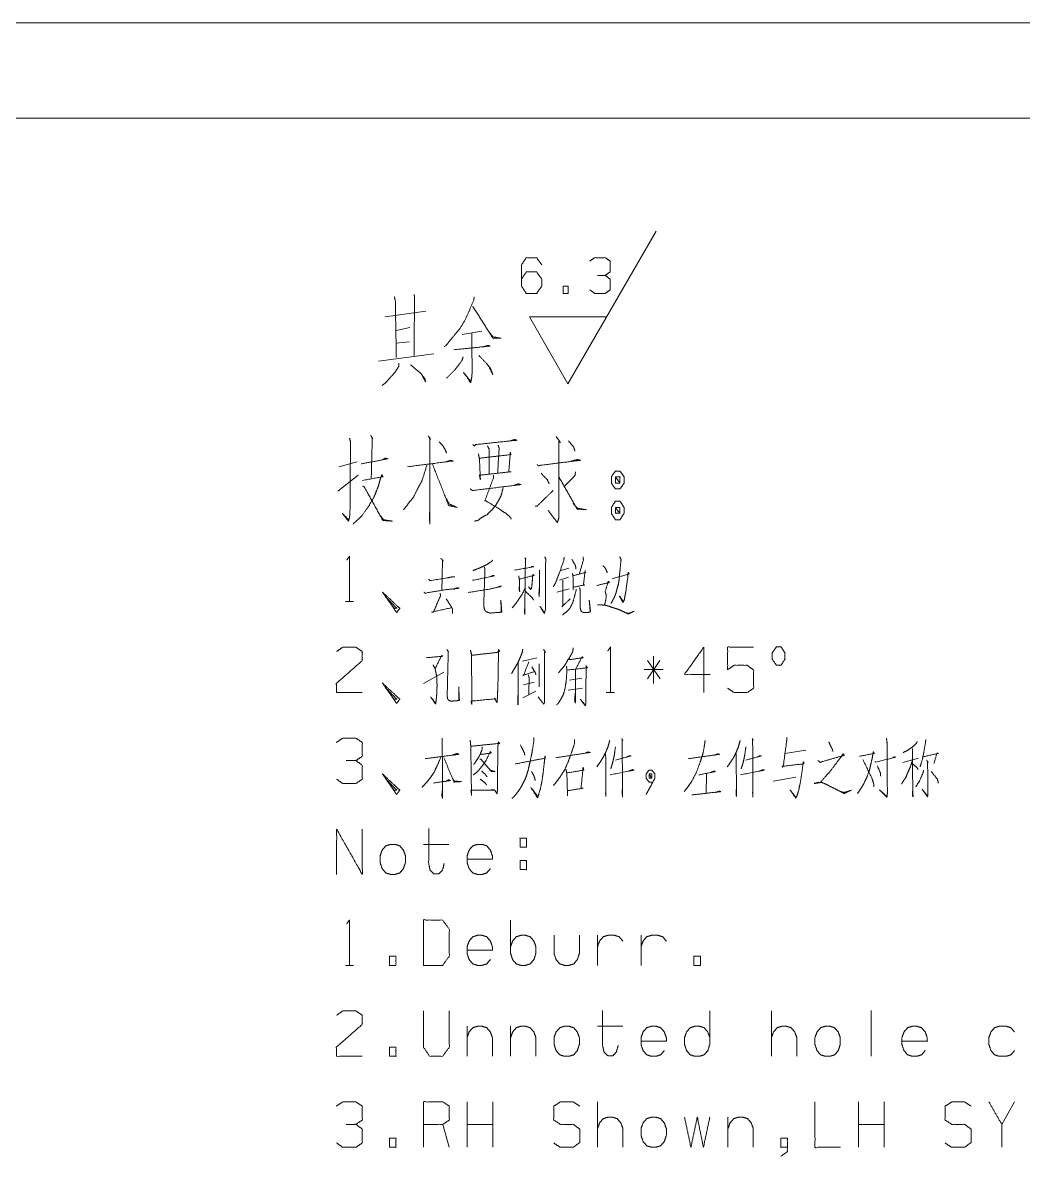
# Model space of a CAD drawing. Header units: millimetres. Extents: x 0 to 210, y 0 to 675.
# Drawn here: x 106.3 to 158.7, y 237.6 to 297 of the extents above; entities that cross this region are included whole.
import ezdxf

# ---------------------------------------------------------------- set-up
doc = ezdxf.new("R2010")
doc.units = ezdxf.units.MM
doc.layers.add('1', color=7, linetype='Continuous', true_color=0xffffff)

msp = doc.modelspace()

# ---------------------------------------------------------------- linework, layer by layer
at = {"layer": '1', "color": 132, "linetype": 'Continuous', "lineweight": 18}
for p, q in [((210, 297), (0, 297)), ((205, 292), (25, 292))]:
    msp.add_line(p, q, dxfattribs=at)
at = {"layer": '1', "color": 43, "linetype": 'Continuous', "lineweight": 18}
for p, q in [((134.8555, 278.08798), (139.47148, 286.08798)), ((132.83601, 281.58798), (136.875, 281.58798)), ((134.8555, 278.08798), (132.83601, 281.58798))]:
    msp.add_line(p, q, dxfattribs=at)
at = {"layer": '1', "color": 95, "linetype": 'Continuous', "lineweight": 18}
for p, q in [((125.28575, 281.59995), (127.40675, 281.89996)), ((125.86903, 280.88745), (126.58487, 281.03745)), ((130.34424, 280.84998), (129.31026, 280.66248)), ((125.84251, 280.21246), (126.55836, 280.28745)), ((124.94109, 279.27496), (127.83095, 279.64996)), ((122.85968, 273.74509), (123.81412, 274.0076)), ((122.80665, 272.47009), (123.86715, 273.29507)), ((134.48067, 268.30759), (134.90486, 268.43259)), ((134.40996, 267.80759), (134.88718, 267.95758)), ((134.92255, 267.35757), (134.26857, 267.18259)), ((123.20434, 266.68259), (123.62854, 266.68259)), ((132.46931, 263.5701), (133.22934, 263.74509)), ((139.01593, 263.59509), (139.68758, 262.64508)), ((139.66991, 263.59509), (139.01593, 262.64508)), ((139.33409, 262.39508), (139.33409, 263.82007)), ((133.35306, 263.42007), (133.35306, 262.22009)), ((139.84666, 263.12009), (138.83919, 263.12009)), ((127.29773, 262.39508), (128.35823, 262.99509)), ((132.52234, 262.32007), (133.08794, 262.47009)), ((135.57651, 262.6701), (134.94022, 262.5701)), ((132.48698, 261.64508), (133.17632, 261.99509)), ((134.86951, 262.04507), (135.61186, 262.14508)), ((136.86319, 261.92007), (137.28738, 261.92007)), ((147.31239, 258.90759), (146.21654, 258.73257)), ((152.39198, 258.2576), (153.20505, 258.48257)), ((142.10545, 257.65759), (142.08778, 256.6326)), ((145.59792, 257.28259), (146.78214, 257.48257)), ((127.29773, 253.97008), (128.62335, 253.97008)), ((132.3456, 253.12009), (132.68141, 253.12009)), ((132.3456, 253.12009), (132.3456, 252.6451)), ((131.85068, 248.25758), (131.85068, 250.00758)), ((136.40364, 247.63258), (136.40364, 249.20758)), ((138.68011, 247.63258), (138.68011, 249.20758)), ((123.20434, 247.63258), (123.62854, 247.63258)), ((145.50954, 242.87009), (145.50954, 245.24509)), ((150.73413, 245.27008), (150.73413, 242.87009)), ((129.57422, 244.44508), (129.57422, 242.87009)), ((131.85068, 244.44508), (131.85068, 242.87009)), ((136.40364, 244.44508), (137.72926, 244.44508)), ((129.57422, 238.10759), (129.57422, 240.48259)), ((130.91751, 238.10759), (130.91751, 240.48259)), ((136.40364, 238.10759), (136.40364, 240.48259)), ((150.06248, 238.10759), (150.06248, 240.48259)), ((151.40579, 238.10759), (151.40579, 240.48259)), ((158.23521, 240.48259), (157.56357, 239.30759)), ((128.64104, 238.10759), (128.30521, 239.30759)), ((130.91751, 239.30759), (129.57422, 239.30759)), ((143.23306, 239.68257), (143.23306, 238.10759)), ((151.40579, 239.30759), (150.06248, 239.30759))]:
    msp.add_line(p, q, dxfattribs=at)
at = {"layer": '1', "color": 43, "linetype": 'Continuous', "lineweight": 18}
for points, knots in [([(132.42358, 283.57125), (132.6741, 283.94526), (133.21688, 283.94526), (133.4813, 283.57125), (133.4813, 283.19723), (133.21688, 282.82322), (132.6741, 282.82322), (132.42358, 283.19723), (132.42358, 284.31927), (132.6741, 284.69329), (133.21688, 284.69329), (133.4813, 284.31927)], [0, 0, 0.07696352, 0.16976174, 0.24807378, 0.31201844, 0.39033049, 0.48312871, 0.56009222, 0.75192622, 0.82888974, 0.92168796, 1, 1]), ([(136.80188, 283.76809), (137.0663, 283.94526), (137.0663, 284.51614), (136.80188, 284.69329), (136.2591, 284.69329), (135.99467, 284.51614)], [0, 0, 0.15387528, 0.42986063, 0.58373035, 0.84613029, 1, 1]), ([(134.60577, 282.82322), (134.8702, 282.82322), (134.8702, 283.19723), (134.60577, 283.19723), (134.60577, 282.82322)], [0, 0, 0.20708886, 0.5, 0.70708886, 1, 1]), ([(136.00858, 283.00039), (136.2591, 282.82322), (136.80188, 282.82322), (137.0663, 283.00039), (137.0663, 283.57125), (136.80188, 283.76809), (136.39827, 283.76809)], [0, 0, 0.12412276, 0.34369144, 0.47244982, 0.70337802, 0.83673141, 1, 1])]:
    msp.add_open_spline(points, degree=1, knots=knots, dxfattribs=at)
at = {"layer": '1', "color": 95, "linetype": 'Continuous', "lineweight": 18}
for points, knots in [([(125.76297, 282.64996), (125.816, 282.46246), (125.86902, 279.46245)], [0, 0, 0.06098203, 1, 1]), ([(126.79697, 282.76245), (126.82348, 282.64996), (126.79697, 279.53745)], [0, 0, 0.03580043, 1, 1]), ([(129.94655, 282.64996), (129.92004, 282.46246), (129.68142, 281.89995), (129.44281, 281.37496), (129.15118, 280.92496), (128.80652, 280.51246), (128.54139, 280.17495), (128.38232, 280.02496)], [0, 0, 0.06111261, 0.25830341, 0.44440683, 0.61746008, 0.79093473, 0.92944381, 1, 1]), ([(129.86701, 282.16247), (130.92752, 280.47496), (131.35172, 280.47496), (130.92752, 280.54995), (130.68891, 280.84997)], [0, 0, 0.61678597, 0.74806143, 0.8813725, 1, 1]), ([(129.81399, 280.73746), (129.8405, 278.71246), (129.81399, 278.41245), (129.76096, 278.14996), (129.38979, 278.67495), (129.76096, 278.22495)], [0, 0, 0.53008999, 0.6089247, 0.67902138, 0.84731423, 1, 1]), ([(128.88605, 279.87496), (130.76844, 280.06246), (130.68891, 280.09996), (130.42377, 280.02496)], [0, 0, 0.83883229, 0.87782114, 1, 1]), ([(126.00158, 279.16246), (126.00158, 279.01246), (125.78949, 278.67495), (125.31226, 278.14996), (125.12668, 277.99995)], [0, 0, 0.10022268, 0.3665472, 0.84056902, 1, 1]), ([(126.61138, 279.08745), (127.14163, 278.63745), (127.35373, 278.37496), (127.40675, 278.18745), (127.22117, 278.52496)], [0, 0, 0.43117099, 0.64039958, 0.76120548, 1, 1]), ([(129.36328, 279.49995), (129.31025, 279.31245), (128.91256, 278.78746), (128.48837, 278.37496)], [0, 0, 0.13483445, 0.59057253, 1, 1]), ([(130.18516, 279.57496), (130.58286, 279.16246), (130.79496, 278.89997), (130.92752, 278.56246), (130.74193, 278.93746)], [0, 0, 0.3387478, 0.53826222, 0.75263407, 1, 1]), ([(123.41644, 275.24508), (123.46946, 275.0576), (123.44295, 271.34508), (123.41644, 271.08258), (123.36341, 270.89508), (123.04526, 271.30758), (123.36341, 270.97009)], [0, 0, 0.03641173, 0.7302433, 0.77954933, 0.8159653, 0.91332109, 1, 1]), ([(124.52996, 275.39509), (124.63601, 275.20758), (124.60949, 275.24508), (124.55647, 273.14509)], [0, 0, 0.09120068, 0.11064491, 1, 1]), ([(127.54699, 275.35759), (127.65304, 275.17009), (127.62652, 275.24508), (127.62652, 270.78259), (127.60001, 271.04509), (127.62652, 271.64509)], [0, 0, 0.03831748, 0.05246652, 0.84623955, 0.89316895, 1, 1]), ([(128.10375, 275.0576), (128.31585, 274.83258), (128.4219, 274.64509), (128.50143, 274.45759)], [0, 0, 0.42458835, 0.7203443, 1, 1]), ([(129.87468, 274.90759), (129.95422, 274.83258), (130.03376, 274.90759), (132.18127, 275.13259), (132.07522, 275.17009), (131.8101, 275.09509)], [0, 0, 0.03952839, 0.07905679, 0.85971936, 0.90038701, 1, 1]), ([(134.24385, 275.32009), (134.45595, 275.02008), (134.37641, 275.0576), (134.37641, 271.57008), (134.37641, 271.04509), (134.29687, 270.82009), (133.81965, 271.45759)], [0, 0, 0.06676829, 0.08274988, 0.7165159, 0.81191943, 0.85528692, 1, 1]), ([(134.88015, 275.09509), (135.14527, 274.79508), (135.22481, 274.57008)], [0, 0, 0.62654305, 1, 1]), ([(130.16632, 274.4201), (130.21935, 274.15758), (130.27237, 273.07008), (130.21935, 273.29508), (131.86313, 273.48258), (131.75708, 273.48258), (131.83661, 274.49509), (131.86313, 274.38258), (130.24586, 274.1951)], [0, 0, 0.04385032, 0.22211938, 0.25996777, 0.53085037, 0.54821413, 0.71450365, 0.73342988, 1, 1]), ([(130.64354, 274.83258), (130.72308, 274.68259), (130.72308, 273.3326)], [0, 0, 0.11170895, 1, 1]), ([(131.20031, 274.87009), (131.25334, 274.72009), (131.1738, 273.40759)], [0, 0, 0.10793959, 1, 1]), ([(124.02622, 273.89508), (125.43139, 274.15758), (125.29883, 274.1951), (125.16627, 274.12008)], [0, 0, 0.83130485, 0.91142285, 1, 1]), ([(127.46745, 273.82009), (127.22884, 273.07008), (127.20233, 272.99509), (127.01674, 272.65758), (126.77813, 272.17008), (126.24787, 271.49509)], [0, 0, 0.2966779, 0.32666057, 0.47184983, 0.67644139, 1, 1]), ([(126.45997, 273.74508), (128.81958, 274.04509), (128.71353, 274.08259), (128.50143, 274.00759)], [0, 0, 0.87575656, 0.91717104, 1, 1]), ([(127.75909, 273.89508), (128.60748, 271.72008), (129.05819, 271.6076), (128.634, 271.79508), (128.47492, 272.09509)], [0, 0, 0.64805209, 0.77700064, 0.90573778, 1, 1]), ([(133.23638, 273.85759), (133.31591, 273.78259), (133.39545, 273.82009), (135.51645, 274.08259), (135.35738, 274.12008), (135.03922, 274.04509)], [0, 0, 0.03869801, 0.06982864, 0.82642557, 0.88428253, 1, 1]), ([(124.10576, 273.03258), (125.16627, 273.22009), (125.11324, 273.3326), (125.0337, 273.1076), (124.92764, 272.73259), (124.79508, 272.39508), (124.68903, 272.13259), (124.42391, 271.68259), (124.07925, 271.19509), (123.89366, 271.00759), (123.7611, 270.89508), (123.60202, 270.7451)], [0, 0, 0.25333763, 0.28259656, 0.33873433, 0.43040866, 0.51570706, 0.58230439, 0.70516585, 0.8456082, 0.9076682, 0.94856862, 1, 1]), ([(130.9617, 273.29508), (130.9617, 273.18259), (130.51098, 271.98258), (130.69657, 271.87009), (131.20031, 271.57008), (131.598, 271.30758), (131.78359, 271.15758), (131.88964, 271.00759)], [0, 0, 0.03632777, 0.45029707, 0.52038252, 0.70972629, 0.86361275, 0.94067802, 1, 1]), ([(133.44847, 273.40759), (133.76662, 273.07008), (133.87267, 272.84508)], [0, 0, 0.650923, 1, 1]), ([(134.37641, 273.22009), (135.33087, 271.53258), (135.80809, 271.49509), (135.35738, 271.57008), (135.11876, 271.83259)], [0, 0, 0.60039566, 0.74863995, 0.89013789, 1, 1]), ([(135.25132, 273.48258), (135.22481, 273.29508), (134.66805, 272.73259)], [0, 0, 0.19307324, 1, 1]), ([(137.57903, 273.52008), (137.34041, 273.52008), (137.12831, 273.22009), (137.12831, 272.88258), (137.34041, 272.58259), (137.57903, 272.58259), (137.79113, 272.88258), (137.79113, 273.22009), (137.57903, 273.52008)], [0, 0, 0.09101228, 0.2311416, 0.35987068, 0.5, 0.59101228, 0.7311416, 0.85987068, 1, 1]), ([(137.34041, 272.88258), (137.57903, 272.88258), (137.34041, 273.22009), (137.34041, 272.88258)], [0, 0, 0.24115973, 0.6589002, 1, 1]), ([(137.57903, 272.88258), (137.57903, 273.22009), (137.34041, 273.22009)], [0, 0, 0.5858209, 1, 1]), ([(124.10576, 272.73259), (124.1853, 272.69509), (125.16627, 270.93258), (125.67, 270.89508), (125.19278, 270.97009), (125.0337, 271.19509)], [0, 0, 0.0261028, 0.62486426, 0.77480578, 0.91820376, 1, 1]), ([(129.74212, 272.58259), (129.84817, 272.50759), (129.92771, 272.50759), (132.39337, 272.80758), (132.26081, 272.84508), (132.04871, 272.77009)], [0, 0, 0.04250229, 0.06852991, 0.88130566, 0.92638473, 1, 1]), ([(131.46544, 272.65758), (131.35939, 272.2451), (131.22683, 271.98258), (131.06775, 271.72008), (130.88217, 271.49509), (130.61703, 271.23259), (130.3254, 271.08258), (130.13981, 270.93258), (129.95422, 270.89508)], [0, 0, 0.17400597, 0.29415936, 0.41956307, 0.53872437, 0.6911569, 0.8251451, 0.92264213, 1, 1]), ([(133.13033, 271.68259), (133.23638, 271.68259), (134.08477, 272.50759)], [0, 0, 0.08224555, 1, 1]), ([(137.79113, 271.6076), (137.57903, 271.94508), (137.34041, 271.94508), (137.12831, 271.6076), (137.12831, 271.30758), (137.34041, 270.97009), (137.57903, 270.97009), (137.79113, 271.30758), (137.79113, 271.6076)], [0, 0, 0.14919582, 0.23851069, 0.38770651, 0.5, 0.64919582, 0.73851069, 0.88770651, 1, 1]), ([(137.34041, 271.6076), (137.34041, 271.30758), (137.57903, 271.30758)], [0, 0, 0.55698826, 1, 1]), ([(137.57903, 271.6076), (137.34041, 271.6076), (137.57903, 271.30758), (137.57903, 271.6076)], [0, 0, 0.25881619, 0.67459649, 1, 1]), ([(123.27503, 268.85758), (123.41644, 269.05759), (123.41644, 266.68258)], [0, 0, 0.09349313, 1, 1]), ([(128.19917, 268.95759), (128.32289, 268.80758), (128.28753, 268.83259), (128.25219, 267.25758)], [0, 0, 0.10724137, 0.13112732, 1, 1]), ([(132.59304, 268.98258), (132.64606, 268.90758), (132.62838, 268.9326), (132.59304, 266.03258), (132.57536, 266.15759), (132.59304, 266.35758)], [0, 0, 0.0274179, 0.03656056, 0.90237243, 0.94006464, 1, 1]), ([(133.63586, 269.03258), (133.70656, 268.88259), (133.68889, 268.90758), (133.67121, 266.2576), (133.63586, 266.10759), (133.61818, 266.05759), (133.38841, 266.43259), (133.61818, 266.10759)], [0, 0, 0.04261019, 0.05047579, 0.73146848, 0.77107249, 0.78470073, 0.89771817, 1, 1]), ([(134.65741, 269.00759), (134.63973, 268.83259), (134.37461, 268.10759), (134.19786, 267.65759), (134.09181, 267.45759)], [0, 0, 0.10610359, 0.57178336, 0.86343388, 1, 1]), ([(135.64721, 269.03258), (135.66488, 268.85758), (135.45279, 268.13258)], [0, 0, 0.18886764, 1, 1]), ([(137.57019, 269.03258), (137.64088, 268.85758), (137.62321, 268.80758), (137.58786, 268.35758), (137.55251, 268.08258), (137.53483, 267.85758), (137.49949, 267.60759), (137.42878, 267.35758), (137.37576, 267.15759), (137.30506, 266.95758), (137.21668, 266.78259), (137.11063, 266.58258)], [0, 0, 0.07401814, 0.09481667, 0.27183918, 0.38057604, 0.46908729, 0.56810269, 0.66999645, 0.75113653, 0.83433201, 0.91121714, 1, 1]), ([(130.91751, 268.85758), (130.88217, 268.80758), (130.77611, 268.73259), (130.49331, 268.55759), (130.21051, 268.4326), (129.87468, 268.30758)], [0, 0, 0.05140419, 0.16044059, 0.43962313, 0.69918435, 1, 1]), ([(130.47564, 268.48258), (130.51098, 268.38259), (130.45796, 266.85758), (130.45796, 266.38259), (130.49331, 266.2576), (130.56401, 266.15759), (130.68774, 266.10759), (130.79379, 266.08258), (131.39473, 266.13258), (131.34171, 266.7576), (131.35939, 266.13258), (131.25334, 266.10759)], [0, 0, 0.02322422, 0.35740083, 0.46142251, 0.48986961, 0.51669116, 0.54591551, 0.56977751, 0.70183812, 0.83920703, 0.97613904, 1, 1]), ([(132.06279, 268.33259), (133.07026, 268.50759), (132.98188, 268.53258), (132.91119, 268.48258)], [0, 0, 0.85142929, 0.92790152, 1, 1]), ([(135.06394, 268.88259), (135.24069, 268.58258), (135.25836, 268.50759), (135.25836, 268.38259)], [0, 0, 0.63281839, 0.77284025, 1, 1]), ([(136.68643, 268.55759), (136.77481, 268.48258), (136.86319, 268.33259), (136.91622, 268.18258)], [0, 0, 0.25811054, 0.6457356, 1, 1]), ([(127.56286, 267.85758), (127.61588, 267.78259), (127.56286, 267.83259), (127.63356, 267.78259), (128.92384, 267.98258), (128.81778, 267.98258), (128.57034, 267.93259)], [0, 0, 0.04794725, 0.08599437, 0.1311993, 0.81284421, 0.86820881, 1, 1]), ([(129.85701, 267.80758), (129.94539, 267.80758), (131.00589, 268.03258), (130.93519, 268.05759), (130.79379, 267.98258)], [0, 0, 0.06278801, 0.83300005, 0.88628228, 1, 1]), ([(132.27489, 268.03258), (132.31023, 267.83259), (132.32791, 267.2076), (132.29256, 267.33259), (132.31023, 267.45759)], [0, 0, 0.18726926, 0.76381514, 0.88359429, 1, 1]), ([(132.31023, 267.85758), (133.08793, 268.05759), (133.01724, 268.10759), (132.99957, 267.93259), (132.98188, 267.65759), (132.96421, 267.4826), (132.94654, 267.40758), (132.91119, 267.30758), (132.78746, 267.45759), (132.92886, 267.33259)], [0, 0, 0.38545945, 0.42702423, 0.51145367, 0.64373252, 0.72816196, 0.76515584, 0.81607021, 0.9094085, 1, 1]), ([(133.35306, 268.33259), (133.37074, 268.23259), (133.35306, 266.93259), (133.33539, 267.08258), (133.35306, 267.35758)], [0, 0, 0.05554678, 0.76666765, 0.84927266, 1, 1]), ([(134.58671, 267.80758), (134.58671, 266.4826), (134.53368, 266.40758), (134.97556, 266.83259)], [0, 0, 0.65271948, 0.69797461, 1, 1]), ([(135.08161, 268.15759), (135.11697, 268.03258), (135.13464, 267.30758), (135.13464, 267.43259), (135.73558, 267.55759), (135.66488, 267.53258), (135.75326, 268.30758), (135.77093, 268.2076), (135.11697, 268.03258)], [0, 0, 0.04025395, 0.2649532, 0.30368781, 0.49386857, 0.51710556, 0.75878688, 0.79024584, 1, 1]), ([(136.36829, 267.53258), (136.38596, 267.53258), (137.02227, 267.68258), (136.96924, 267.75758), (136.81017, 267.23259), (136.81017, 267.18258), (136.86319, 267.00759), (136.86319, 266.90758), (136.77481, 266.50759)], [0, 0, 0.00860297, 0.3268308, 0.3715405, 0.63856723, 0.66290709, 0.75191552, 0.80059525, 1, 1]), ([(137.16366, 267.88259), (138.06509, 268.13258), (138.01207, 268.2076), (137.97671, 268.00759), (137.99438, 268.03258), (137.88833, 267.23259), (137.83531, 266.95758), (137.79997, 266.7576), (137.76461, 266.68258), (137.72926, 266.63258), (137.55251, 266.9826), (137.74693, 266.68258)], [0, 0, 0.27154132, 0.29820628, 0.35716497, 0.36605003, 0.60030357, 0.68160112, 0.74055338, 0.7646259, 0.78240091, 0.89622346, 1, 1]), ([(125.28638, 266.95758), (125.88734, 266.33259), (125.74593, 266.33259), (125.14499, 267.18258), (125.88734, 266.10759), (126.04641, 266.33259), (125.14499, 267.18258)], [0, 0, 0.17802494, 0.20705925, 0.42079589, 0.6890323, 0.74560936, 1, 1]), ([(127.31541, 267.18258), (127.38611, 267.10759), (127.42146, 267.13258), (128.28753, 267.28259), (129.15361, 267.38259), (129.08292, 267.40758), (128.87081, 267.33259)], [0, 0, 0.04691061, 0.06661327, 0.46667162, 0.86348017, 0.89760712, 1, 1]), ([(129.62723, 267.15759), (130.72308, 267.33259), (130.74076, 267.33259), (131.37706, 267.4826), (131.28868, 267.4826), (131.16496, 267.43259)], [0, 0, 0.5540431, 0.56286664, 0.88925341, 0.93337627, 1, 1]), ([(132.61071, 267.38259), (132.45164, 267.05759), (132.29256, 266.83259), (132.15116, 266.60759), (131.93906, 266.35758)], [0, 0, 0.29394273, 0.5177904, 0.73366378, 1, 1]), ([(132.64606, 267.2076), (132.98188, 266.88259), (133.05259, 266.7576)], [0, 0, 0.76494399, 1, 1]), ([(135.27604, 267.33259), (135.27604, 267.25758), (135.15231, 266.78259), (135.09928, 266.60759), (135.02859, 266.4826), (134.95789, 266.33259), (134.81649, 266.18258), (134.56904, 265.98259)], [0, 0, 0.04740355, 0.35758066, 0.47313327, 0.56387964, 0.66867569, 0.79894449, 1, 1]), ([(135.45279, 267.40758), (135.48814, 267.33259), (135.48814, 266.43259), (135.50581, 266.30758), (135.54116, 266.18258), (135.61186, 266.13258), (135.70024, 266.10759), (135.87698, 266.10759), (136.00072, 266.13258), (136.03606, 266.18258), (135.96536, 266.7576), (136.01839, 266.15759)], [0, 0, 0.0279765, 0.33168097, 0.37428704, 0.41812073, 0.4473433, 0.47833559, 0.53797788, 0.58057512, 0.60123857, 0.79673875, 1, 1]), ([(128.16381, 267.13258), (128.18148, 266.9826), (127.81031, 266.13258), (127.72193, 266.13258), (128.72941, 266.35758)], [0, 0, 0.06867154, 0.49042258, 0.53060834, 1, 1]), ([(128.48196, 266.83259), (128.72941, 266.43259), (128.80011, 266.30758), (128.81778, 266.18258), (128.81778, 266.05759)], [0, 0, 0.54362583, 0.70962598, 0.85553147, 1, 1]), ([(136.40364, 266.50759), (136.63341, 266.50759), (136.84551, 266.4826), (137.02227, 266.43259), (137.23436, 266.35758), (137.48181, 266.28259), (137.71159, 266.18258), (137.90602, 266.08258), (138.01207, 266.03258), (138.31253, 266.18258), (138.27719, 266.15759), (138.01207, 266.05759), (137.85299, 266.10759)], [0, 0, 0.09095363, 0.17549223, 0.24820418, 0.33725429, 0.43960712, 0.5388018, 0.62534759, 0.67175863, 0.80469384, 0.82182927, 0.93399221, 1, 1]), ([(122.74479, 264.07009), (123.06293, 264.29509), (123.75226, 264.29509), (124.08809, 264.07009), (124.08809, 263.59508), (122.72711, 262.39509), (122.74479, 261.92008), (124.08809, 261.92008)], [0, 0, 0.06969081, 0.19297683, 0.26527289, 0.35022761, 0.67473978, 0.75975336, 1, 1]), ([(129.75096, 264.14508), (129.80399, 263.92009), (129.82166, 261.87008), (129.82166, 261.29509), (129.78631, 261.47008), (131.05891, 261.59508), (131.00589, 261.62009), (131.14729, 261.39509), (131.16496, 261.74509), (131.18263, 262.19508), (131.20031, 262.77008), (131.21799, 264.1701), (131.28868, 264.09508), (131.12961, 264.02009), (130.49331, 263.9451), (130.45796, 263.9451), (129.82166, 263.87008)], [0, 0, 0.02565717, 0.2531979, 0.31701706, 0.33683243, 0.47875879, 0.48526545, 0.51476024, 0.55365598, 0.60364031, 0.66748961, 0.82289158, 0.83433206, 0.85385114, 0.92496385, 0.92888702, 1, 1]), ([(132.48699, 264.19509), (132.46931, 264.04508), (132.36326, 263.77008), (132.23954, 263.49508), (132.08046, 263.22008), (131.90372, 262.92008)], [0, 0, 0.10687914, 0.31543901, 0.5288178, 0.75362237, 1, 1]), ([(135.13464, 264.27008), (135.09928, 264.04508), (134.90487, 263.69509), (134.86951, 263.6701), (134.69276, 263.34509), (134.49834, 263.12009), (134.35694, 262.9451)], [0, 0, 0.14565222, 0.40168619, 0.42937471, 0.66595916, 0.85612421, 1, 1]), ([(136.93389, 264.09508), (137.07529, 264.29509), (137.07529, 261.92008)], [0, 0, 0.09349107, 1, 1]), ([(142.29989, 262.87008), (140.95659, 262.87008), (141.96406, 264.29509), (141.96406, 261.92008)], [0, 0, 0.24586831, 0.56529441, 1, 1]), ([(143.21539, 262.14508), (143.55121, 261.92008), (144.24053, 261.92008), (144.57636, 262.14508), (144.57636, 263.09508), (144.24053, 263.34509), (143.55121, 263.34509), (143.21539, 263.12009), (143.21539, 264.29509), (144.57636, 264.29509)], [0, 0, 0.06222793, 0.16834323, 0.23057115, 0.3768154, 0.44126587, 0.54738117, 0.6096091, 0.79049006, 1, 1]), ([(145.77466, 263.34509), (146.00444, 263.34509), (146.21654, 263.6701), (146.21654, 263.99508), (146.00444, 264.32008), (145.77466, 264.32008), (145.54489, 263.99508), (145.54489, 263.6701), (145.77466, 263.34509)], [0, 0, 0.08568089, 0.23039654, 0.35157997, 0.49629562, 0.58197651, 0.73039654, 0.85157997, 1, 1]), ([(127.43914, 263.74509), (128.30521, 263.82008), (128.25219, 263.87008), (127.89869, 263.17009), (127.79264, 263.37008)], [0, 0, 0.44517372, 0.48249515, 0.88407726, 1, 1]), ([(128.51731, 264.1701), (128.60568, 264.04508), (128.58801, 264.07009), (128.53499, 261.89509), (128.53499, 261.7201), (128.55266, 261.59508), (128.58801, 261.54508), (128.64104, 261.4951), (128.74708, 261.47008), (129.06523, 261.4951), (129.13594, 261.4951), (129.17128, 261.52009), (129.13594, 262.2201), (129.13594, 261.4951)], [0, 0, 0.03214544, 0.0385757, 0.49538418, 0.53212737, 0.55863723, 0.57149419, 0.58679478, 0.60967039, 0.67667697, 0.69152224, 0.70061137, 0.84777573, 1, 1]), ([(133.58284, 264.1701), (133.67121, 264.02009), (133.63586, 264.07009), (133.61818, 261.64508), (133.61818, 261.39509), (133.58284, 261.32008), (133.30003, 261.69508)], [0, 0, 0.05027534, 0.0679593, 0.76823626, 0.84042464, 0.86437025, 1, 1]), ([(134.90487, 263.6701), (134.95789, 263.64508), (135.64721, 263.74509), (135.59419, 263.79509), (135.25836, 263.14508), (135.24069, 261.37008), (135.20533, 261.52009), (135.24069, 261.89509)], [0, 0, 0.01516558, 0.1953569, 0.21421034, 0.40348044, 0.86268823, 0.90255756, 1, 1]), ([(127.89869, 263.17009), (127.93403, 262.99508), (127.98707, 262.74509), (127.98707, 262.52009), (128.00474, 262.29509), (127.98707, 262.04508), (127.98707, 261.84509), (127.95171, 261.4951), (127.93403, 261.37008), (127.91636, 261.32008), (127.66891, 261.69508), (127.91636, 261.37008)], [0, 0, 0.06554136, 0.15934781, 0.2419389, 0.32478438, 0.41678548, 0.49019557, 0.61932281, 0.66566893, 0.68513611, 0.8500574, 1, 1]), ([(132.23954, 263.49508), (132.23954, 261.29509), (132.22186, 261.47008), (132.23954, 261.77008)], [0, 0, 0.8219987, 0.88771715, 1, 1]), ([(132.80514, 263.52009), (132.54001, 262.84509), (132.50466, 262.82008), (133.10562, 263.02009)], [0, 0, 0.51731093, 0.54819888, 1, 1]), ([(132.96421, 263.27008), (133.14096, 262.97009), (133.17631, 262.84509)], [0, 0, 0.72829978, 1, 1]), ([(134.78113, 263.29509), (134.79882, 263.07009), (134.76346, 262.52009), (134.69276, 262.09508), (134.60439, 261.79509), (134.48066, 261.57009), (134.35694, 261.37008), (134.25089, 261.27008)], [0, 0, 0.10457768, 0.3599543, 0.55959259, 0.70450413, 0.82348294, 0.93245782, 1, 1]), ([(134.81649, 263.09508), (135.87698, 263.22008), (135.80629, 263.32008), (135.78862, 261.54508), (135.78862, 261.34509), (135.77093, 261.22009), (135.50581, 261.57009), (135.75326, 261.27008)], [0, 0, 0.2592091, 0.28893731, 0.71982785, 0.76837345, 0.79901722, 0.90559899, 1, 1]), ([(125.28638, 262.19508), (125.88734, 261.57009), (125.74593, 261.57009), (125.14499, 262.42008), (125.88734, 261.34509), (126.04641, 261.57009), (125.14499, 262.42008)], [0, 0, 0.17802494, 0.20705925, 0.42079589, 0.6890323, 0.74560936, 1, 1]), ([(132.78746, 262.84509), (132.82281, 262.67009), (132.80514, 261.82008)], [0, 0, 0.17354515, 1, 1]), ([(123.75226, 258.35759), (124.08809, 258.58259), (124.08809, 259.30759), (123.75226, 259.53259), (123.06293, 259.53259), (122.72711, 259.30759)], [0, 0, 0.15387404, 0.42985147, 0.58372551, 0.84612596, 1, 1]), ([(128.26986, 259.53259), (128.28753, 257.48259), (128.28753, 256.38258), (128.25219, 256.53259), (128.28753, 256.85759)], [0, 0, 0.56458622, 0.8675245, 0.9099672, 1, 1]), ([(133.07026, 259.55758), (133.07026, 259.4076), (132.99957, 258.93259), (132.94654, 258.63259), (132.85816, 258.23258), (132.76978, 257.85759), (132.68141, 257.55758), (132.57536, 257.30759), (132.43396, 257.03259), (132.29256, 256.80759), (132.15116, 256.60758), (131.99208, 256.43258), (131.92139, 256.38258)], [0, 0, 0.04338485, 0.18229946, 0.27042052, 0.38891971, 0.50035958, 0.59082735, 0.66937708, 0.75882427, 0.83569222, 0.90654409, 0.97495309, 1, 1]), ([(135.20533, 259.45758), (135.18766, 259.20759), (135.02859, 258.73258), (134.86951, 258.30759), (134.67508, 257.85759), (134.44531, 257.50758), (134.26856, 257.25759), (134.09181, 257.05758)], [0, 0, 0.09325814, 0.27966616, 0.44852803, 0.6309424, 0.78674715, 0.90067466, 1, 1]), ([(137.67623, 259.50758), (137.72926, 259.4076), (137.69391, 259.45758), (137.71159, 256.45759), (137.69391, 256.68259), (137.71159, 257.05758)], [0, 0, 0.0299764, 0.04619061, 0.84079196, 0.90056973, 1, 1]), ([(144.50566, 259.50758), (144.55868, 259.4076), (144.52334, 259.45758), (144.54101, 256.45759), (144.52334, 256.68259), (144.54101, 257.05758)], [0, 0, 0.02997516, 0.04618939, 0.84079176, 0.9005696, 1, 1]), ([(146.32259, 259.55758), (146.30491, 259.38258), (146.12816, 258.08259), (146.09281, 258.00758), (146.07514, 258.05758), (147.17099, 258.1826), (147.22401, 258.23258), (147.17099, 258.28258), (147.10029, 257.70759), (147.01191, 257.15758), (146.92353, 256.75759), (146.85284, 256.53259), (146.78214, 256.38258), (146.48166, 256.83258), (146.79981, 256.40759)], [0, 0, 0.02985096, 0.25251117, 0.26658477, 0.27558543, 0.46277561, 0.47514195, 0.4875107, 0.58583152, 0.68037339, 0.74989658, 0.78992311, 0.81806787, 0.90990085, 1, 1]), ([(151.52952, 259.53259), (151.56486, 259.25759), (151.56486, 257.35759), (151.58254, 256.7326), (151.56486, 256.48259), (151.54719, 256.43258), (151.15833, 256.83258), (151.54719, 256.48259)], [0, 0, 0.06621696, 0.51998032, 0.66930334, 0.72916065, 0.74182629, 0.87505557, 1, 1]), ([(153.59389, 259.45758), (153.57621, 259.33258), (153.48784, 258.80759), (153.41714, 258.45758), (153.29341, 258.03259)], [0, 0, 0.08656344, 0.45162299, 0.69647984, 1, 1]), ([(129.73328, 259.43259), (129.76863, 259.10758), (129.80399, 256.53259), (129.78631, 256.80759), (131.04124, 256.80759), (130.95286, 256.83258), (130.77611, 256.80759)], [0, 0, 0.06951318, 0.61708763, 0.67568195, 0.94251654, 0.96204506, 1, 1]), ([(129.78631, 259.10758), (131.27101, 259.25759), (131.21799, 259.33258), (131.18263, 259.10758), (131.16496, 256.85759), (131.14729, 256.60758), (131.02356, 256.80759)], [0, 0, 0.32813118, 0.3483264, 0.39840854, 0.8931738, 0.94828573, 1, 1]), ([(130.36959, 259.08259), (130.36959, 258.95758), (130.21051, 258.58259), (130.01609, 258.28258), (129.92771, 258.15758)], [0, 0, 0.11986958, 0.51043562, 0.85321891, 1, 1]), ([(132.59304, 258.63259), (132.57536, 258.75759), (132.36326, 259.1826)], [0, 0, 0.20996621, 1, 1]), ([(137.03994, 259.4076), (136.95156, 259.08259), (136.82784, 258.78258), (136.68643, 258.50758), (136.54503, 258.28258), (136.36829, 258.03259)], [0, 0, 0.21835658, 0.42875043, 0.62922806, 0.80151189, 1, 1]), ([(137.34041, 259.08259), (137.28739, 258.6826), (137.21668, 258.33258), (137.14599, 258.08259), (137.09296, 257.93258)], [0, 0, 0.34209651, 0.64484479, 0.86510618, 1, 1]), ([(142.03477, 259.4076), (141.99941, 259.13259), (141.91103, 258.6826), (141.76964, 258.25759), (141.57521, 257.73258), (141.32776, 257.25759), (141.13333, 256.98259), (140.93892, 256.7326)], [0, 0, 0.09454294, 0.25091645, 0.40364714, 0.59454939, 0.77717335, 0.89201351, 1, 1]), ([(143.86936, 259.4076), (143.78099, 259.08259), (143.65726, 258.78258), (143.51586, 258.50758), (143.37446, 258.28258), (143.19771, 258.03259)], [0, 0, 0.21835648, 0.42875021, 0.62922468, 0.80151199, 1, 1]), ([(144.16984, 259.08259), (144.11681, 258.6826), (144.04612, 258.33258), (143.97541, 258.08259), (143.92238, 257.93258)], [0, 0, 0.34209705, 0.64484304, 0.86510642, 1, 1]), ([(148.51068, 259.33258), (148.63442, 259.05758), (148.70511, 258.93259), (148.72278, 258.83258)], [0, 0, 0.5515818, 0.81424565, 1, 1]), ([(153.13434, 259.35759), (153.09899, 259.25759), (152.86922, 259.05758), (152.62176, 258.88258), (152.40966, 258.78258)], [0, 0, 0.11185275, 0.43309951, 0.75271477, 1, 1]), ([(152.88689, 258.98259), (152.90456, 257.00758), (152.92224, 256.45759), (152.88689, 256.55758), (152.90456, 256.78258)], [0, 0, 0.69129295, 0.88388914, 0.92100643, 1, 1]), ([(122.74479, 257.38258), (123.06293, 257.15758), (123.75226, 257.15758), (124.08809, 257.38258), (124.08809, 258.10758), (123.75226, 258.35759), (123.23969, 258.35759)], [0, 0, 0.12411765, 0.34368707, 0.4724446, 0.70337486, 0.83673111, 1, 1]), ([(128.19917, 258.53259), (128.00474, 258.08259), (127.82798, 257.70759), (127.63356, 257.43258), (127.40378, 257.15758), (127.20937, 256.9576)], [0, 0, 0.26090777, 0.48156141, 0.66081558, 0.85155, 1, 1]), ([(127.38611, 258.45758), (129.13594, 258.6826), (129.06523, 258.73258), (128.83546, 258.65758)], [0, 0, 0.84311357, 0.88449238, 1, 1]), ([(128.35824, 258.50758), (128.88849, 257.2326), (129.27733, 257.25759), (128.90616, 257.28258), (128.80011, 257.43258)], [0, 0, 0.59360339, 0.76110581, 0.92102714, 1, 1]), ([(130.28121, 258.70759), (130.35191, 258.6826), (130.84681, 258.75759), (130.79379, 258.83258), (130.56401, 258.35759), (130.38726, 258.10758), (130.22819, 257.90759), (130.06911, 257.73258), (129.89237, 257.60758)], [0, 0, 0.03393642, 0.26045486, 0.30201765, 0.54080089, 0.67936163, 0.79500279, 0.90203484, 1, 1]), ([(130.24586, 258.43259), (130.29888, 258.43259), (130.84681, 257.78258), (131.04124, 257.78258), (130.84681, 257.83258), (130.75843, 257.88258)], [0, 0, 0.03787471, 0.64516704, 0.78405576, 0.92746397, 1, 1]), ([(132.91119, 256.9576), (133.22934, 256.45759), (133.26469, 256.40759), (133.40608, 256.85759), (133.49446, 257.28258), (133.56516, 257.78258), (133.61818, 258.28258), (133.65353, 258.58259), (133.67121, 258.48259), (132.09813, 258.1826)], [0, 0, 0.12960947, 0.14300128, 0.24615945, 0.34109204, 0.4515295, 0.56149216, 0.62755844, 0.64976856, 1, 1]), ([(134.21553, 258.50758), (136.01839, 258.78258), (135.89467, 258.80759), (135.73558, 258.73258)], [0, 0, 0.8578869, 0.9172648, 1, 1]), ([(136.82784, 258.70759), (136.84551, 257.20759), (136.84551, 256.48259), (136.82784, 256.63259), (136.84551, 256.90759)], [0, 0, 0.56571088, 0.83911844, 0.8960792, 1, 1]), ([(137.34041, 258.38258), (138.15346, 258.60758), (138.06509, 258.60758), (137.92369, 258.53259)], [0, 0, 0.77250902, 0.85343706, 1, 1]), ([(141.16869, 258.45758), (142.77711, 258.6826), (142.68873, 258.70759), (142.51199, 258.63259)], [0, 0, 0.85123178, 0.89936924, 1, 1]), ([(143.65726, 258.70759), (143.67494, 257.20759), (143.67494, 256.48259), (143.65726, 256.63259), (143.67494, 256.90759)], [0, 0, 0.56571088, 0.83911844, 0.8960792, 1, 1]), ([(144.16984, 258.38258), (144.98289, 258.60758), (144.89451, 258.60758), (144.75311, 258.53259)], [0, 0, 0.77250695, 0.85343572, 1, 1]), ([(147.94508, 258.35759), (148.06881, 258.25759), (148.10416, 258.28258), (149.32374, 258.63259), (149.27071, 258.70759), (148.49301, 257.68259), (148.47533, 257.68259), (148.06881, 257.20759), (147.90974, 257.20759), (147.75067, 257.15758), (147.90974, 257.18259), (148.05113, 257.20759), (148.15718, 257.20759), (148.49301, 257.05758), (148.52837, 257.03259), (148.88186, 256.85759), (149.21769, 256.68259), (149.30606, 256.63259), (149.69491, 256.80759), (149.30606, 256.68259), (149.14698, 256.7326)], [0, 0, 0.02441314, 0.03105748, 0.22576683, 0.23986177, 0.43730664, 0.44001876, 0.53596407, 0.56037479, 0.5859631, 0.61067373, 0.63270862, 0.64898296, 0.70542569, 0.71207003, 0.77260058, 0.83071299, 0.84629543, 0.91173144, 0.97441017, 1, 1]), ([(150.11551, 258.58259), (150.89321, 258.73258), (150.84018, 258.80759), (150.78716, 258.50758), (150.71646, 258.20759), (150.64577, 257.88258), (150.50436, 257.48259), (150.34529, 257.15758), (150.32761, 257.10758), (150.18621, 256.88258), (150.00946, 256.63259)], [0, 0, 0.24442293, 0.27277286, 0.36679238, 0.46190733, 0.56454963, 0.69547628, 0.80714223, 0.82350855, 0.90551842, 1, 1]), ([(150.29226, 258.40759), (150.76949, 257.43258), (150.85787, 257.15758), (150.87554, 256.98259)], [0, 0, 0.7002215, 0.88654483, 1, 1]), ([(150.92856, 258.30759), (150.98159, 258.28258), (152.00674, 258.53259), (151.93603, 258.55758), (151.86534, 258.50758)], [0, 0, 0.04597179, 0.87331088, 0.93210814, 1, 1]), ([(152.88689, 258.35759), (152.78084, 258.03259), (152.65712, 257.75759), (152.55107, 257.48259), (152.44502, 257.33258), (152.32129, 257.13259)], [0, 0, 0.25192313, 0.47413675, 0.69133192, 0.82670648, 1, 1]), ([(153.62923, 258.38258), (153.71761, 258.25759), (153.68226, 258.28258), (153.69994, 256.9576), (153.69994, 256.63259), (153.68226, 256.45759), (153.39946, 256.85759), (153.68226, 256.50758)], [0, 0, 0.05167822, 0.06629185, 0.51362523, 0.62334125, 0.68271801, 0.84809133, 1, 1]), ([(153.45249, 258.55758), (154.24786, 258.73258), (154.17716, 258.75759), (154.01809, 258.20759)], [0, 0, 0.5570666, 0.60836648, 1, 1]), ([(125.28638, 257.43258), (125.88734, 256.80759), (125.74593, 256.80759), (125.14499, 257.65758), (125.88734, 256.58259), (126.04641, 256.80759), (125.14499, 257.65758)], [0, 0, 0.17802494, 0.20705925, 0.42079589, 0.6890323, 0.74560936, 1, 1]), ([(130.33424, 257.80759), (130.52866, 257.63259), (130.61703, 257.50758)], [0, 0, 0.63079705, 1, 1]), ([(132.94654, 257.78258), (133.05259, 257.60758), (133.12329, 257.40759), (133.14096, 257.30759)], [0, 0, 0.39480043, 0.80406171, 1, 1]), ([(134.74578, 257.90759), (134.79882, 257.68259), (134.81649, 257.05758), (134.83416, 256.50758), (134.83416, 256.78258), (135.64721, 256.90759), (135.54116, 256.90759), (135.64721, 258.00758), (135.68256, 257.85759), (134.78113, 257.70759)], [0, 0, 0.04832652, 0.17904285, 0.29408419, 0.35157518, 0.52354586, 0.54571645, 0.77674239, 0.80895743, 1, 1]), ([(137.05761, 257.60758), (138.31253, 257.85759), (138.22416, 257.88258), (138.06509, 257.80759)], [0, 0, 0.82698481, 0.88634191, 1, 1]), ([(139.24571, 257.2326), (139.10431, 257.2326), (138.94524, 257.43258), (138.94524, 257.65758), (139.10431, 257.85759), (139.24571, 257.85759), (139.40479, 257.65758), (139.40479, 257.43258), (138.94524, 256.58259)], [0, 0, 0.05734543, 0.16098131, 0.25223269, 0.35587512, 0.41322056, 0.5168656, 0.60811698, 1, 1]), ([(139.10431, 257.43258), (139.24571, 257.43258), (139.10431, 257.65758), (139.10431, 257.43258)], [0, 0, 0.22368129, 0.64406537, 1, 1]), ([(139.24571, 257.43258), (139.24571, 257.65758), (139.10431, 257.65758)], [0, 0, 0.61408705, 1, 1]), ([(141.69893, 257.60758), (142.58268, 257.78258), (142.49431, 257.80759), (142.37059, 257.75759)], [0, 0, 0.79995981, 0.88150722, 1, 1]), ([(143.88704, 257.60758), (145.14196, 257.85759), (145.05359, 257.88258), (144.89451, 257.80759)], [0, 0, 0.82698513, 0.88633583, 1, 1]), ([(151.05228, 258.08259), (151.21136, 257.70759), (151.22904, 257.53259)], [0, 0, 0.69843048, 1, 1]), ([(152.90456, 258.1826), (153.13434, 257.98259), (153.18736, 257.88258)], [0, 0, 0.72909401, 1, 1]), ([(153.47016, 257.85759), (153.45249, 257.73258), (153.25806, 257.28258), (153.06363, 256.98259)], [0, 0, 0.1296356, 0.63295124, 1, 1]), ([(153.87669, 257.78258), (154.19484, 257.38258), (154.24786, 257.18259)], [0, 0, 0.71183934, 1, 1]), ([(127.81031, 257.18259), (128.69406, 257.30759), (128.62336, 257.35759), (128.46429, 257.28258)], [0, 0, 0.77275726, 0.84773304, 1, 1]), ([(130.26354, 257.38258), (130.49331, 257.20759), (130.59936, 257.08259)], [0, 0, 0.63793939, 1, 1]), ([(132.96421, 256.90759), (133.28236, 256.45759), (133.26469, 256.45759)], [0, 0, 0.96892764, 1, 1]), ([(141.34543, 256.55758), (142.84781, 256.7326), (142.75944, 256.75759), (142.60036, 256.68259)], [0, 0, 0.84962493, 0.90121479, 1, 1]), ([(122.74479, 252.39508), (122.74479, 254.77009), (124.08809, 252.39508), (124.08809, 254.77009)], [0, 0, 0.31757433, 0.68242567, 1, 1]), ([(128.37591, 252.97008), (128.28753, 252.62008), (128.09312, 252.42009), (127.84566, 252.42009), (127.63356, 252.62008), (127.56286, 252.97008), (127.56286, 254.79508)], [0, 0, 0.10740456, 0.19039163, 0.26401928, 0.35075598, 0.45699494, 1, 1]), ([(132.34559, 253.82009), (132.34559, 254.29508), (132.68141, 254.29508), (132.68141, 253.82009), (132.34559, 253.82009)], [0, 0, 0.29290895, 0.5, 0.79290895, 1, 1]), ([(125.12731, 252.6951), (125.32174, 252.4701), (125.56919, 252.39508), (125.79896, 252.39508), (126.04641, 252.4701), (126.24084, 252.6951), (126.34689, 253.02008), (126.34689, 253.37009), (126.24084, 253.67009), (126.04641, 253.89508), (125.79896, 253.97008), (125.56919, 253.97008), (125.32174, 253.89508), (125.12731, 253.67009), (125.02126, 253.37009), (125.02126, 253.02008), (125.12731, 252.6951)], [0, 0, 0.06322408, 0.11819908, 0.16705216, 0.22202715, 0.28525123, 0.35793288, 0.43235077, 0.50000127, 0.56322535, 0.61819908, 0.66705216, 0.72202588, 0.78524996, 0.85290047, 0.92731836, 1, 1]), ([(130.79379, 252.6951), (130.59936, 252.4701), (130.35191, 252.39508), (130.12214, 252.39508), (129.87468, 252.4701), (129.68026, 252.6951), (129.57421, 253.02008), (129.57421, 253.37009), (129.68026, 253.67009), (129.87468, 253.89508), (130.12214, 253.97008), (130.35191, 253.97008), (130.59936, 253.89508), (130.79379, 253.67009), (130.89984, 253.37009), (130.89984, 253.1951), (129.57421, 253.1951)], [0, 0, 0.05394757, 0.10085639, 0.14254153, 0.18945215, 0.24339849, 0.30541596, 0.36891493, 0.42663946, 0.4805858, 0.52749533, 0.56918048, 0.61608821, 0.67003578, 0.72776031, 0.75950792, 1, 1]), ([(132.68141, 253.12008), (132.68141, 252.64509), (132.34559, 252.64509)], [0, 0, 0.5858179, 1, 1]), ([(123.27503, 249.80758), (123.41644, 250.00759), (123.41644, 247.63258)], [0, 0, 0.09349313, 1, 1]), ([(127.29773, 247.63258), (128.28753, 247.63258), (128.64104, 248.10759), (128.64104, 249.53258), (128.28753, 250.00759), (127.29773, 250.00759), (127.29773, 247.63258)], [0, 0, 0.14213445, 0.22716193, 0.431789, 0.51681647, 0.65895092, 1, 1]), ([(130.79379, 247.9326), (130.59936, 247.7076), (130.35191, 247.63258), (130.12214, 247.63258), (129.87468, 247.7076), (129.68026, 247.9326), (129.57421, 248.25758), (129.57421, 248.60759), (129.68026, 248.90758), (129.87468, 249.13258), (130.12214, 249.20758), (130.35191, 249.20758), (130.59936, 249.13258), (130.79379, 248.90758), (130.89984, 248.60759), (130.89984, 248.4326), (129.57421, 248.4326)], [0, 0, 0.05394757, 0.10085639, 0.14254153, 0.18945215, 0.24339849, 0.30541596, 0.36891493, 0.42663946, 0.4805858, 0.52749533, 0.56918048, 0.61608821, 0.67003578, 0.72776031, 0.75950792, 1, 1]), ([(131.85068, 248.25758), (131.95674, 247.9326), (132.15116, 247.7076), (132.39861, 247.63258), (132.62838, 247.63258), (132.87583, 247.7076), (133.07026, 247.9326), (133.17631, 248.25758), (133.17631, 248.60759), (133.07026, 248.90758), (132.87583, 249.13258), (132.62838, 249.20758), (132.39861, 249.20758), (132.15116, 249.13258), (131.95674, 248.90758), (131.85068, 248.60759)], [0, 0, 0.07852533, 0.1468327, 0.20622775, 0.25900868, 0.31840373, 0.3867111, 0.46523643, 0.54563761, 0.6187273, 0.68703467, 0.74642834, 0.79920927, 0.85860294, 0.92691031, 1, 1]), ([(134.12717, 249.20758), (134.12717, 248.25758), (134.23321, 247.9326), (134.42763, 247.7076), (134.67508, 247.63258), (134.90487, 247.63258), (135.15231, 247.7076), (135.34674, 247.9326), (135.45279, 248.25758), (135.45279, 249.20758)], [0, 0, 0.24201672, 0.32910346, 0.40485891, 0.47073026, 0.52926893, 0.59514028, 0.67089573, 0.75798328, 1, 1]), ([(136.40364, 248.60759), (136.50969, 248.90758), (136.70411, 249.13258), (136.95156, 249.20758), (137.28739, 249.20758), (137.53483, 249.13258), (137.72926, 248.90758)], [0, 0, 0.1801866, 0.34858345, 0.49500552, 0.68518108, 0.83160316, 1, 1]), ([(138.68011, 248.60759), (138.78616, 248.90758), (138.98059, 249.13258), (139.22803, 249.20758), (139.56386, 249.20758), (139.81132, 249.13258), (140.00573, 248.90758)], [0, 0, 0.18018628, 0.34858283, 0.49500465, 0.68517986, 0.83160728, 1, 1]), ([(125.51616, 247.63258), (125.85198, 247.63258), (125.85198, 248.10759), (125.51616, 248.10759), (125.51616, 247.63258)], [0, 0, 0.20708577, 0.5, 0.70708577, 1, 1]), ([(141.45148, 247.63258), (141.78731, 247.63258), (141.78731, 248.10759), (141.45148, 248.10759), (141.45148, 247.63258)], [0, 0, 0.20708577, 0.5, 0.70708577, 1, 1]), ([(122.74479, 245.02009), (123.06293, 245.24509), (123.75226, 245.24509), (124.08809, 245.02009), (124.08809, 244.54508), (122.72711, 243.34509), (122.74479, 242.87008), (124.08809, 242.87008)], [0, 0, 0.06969081, 0.19297683, 0.26527289, 0.35022761, 0.67473978, 0.75975336, 1, 1]), ([(127.29773, 245.24509), (127.29773, 243.34509), (127.61588, 242.87008), (128.28753, 242.87008), (128.64104, 243.34509), (128.64104, 245.24509)], [0, 0, 0.33714965, 0.43859842, 0.55778077, 0.66285035, 1, 1]), ([(137.48181, 243.44508), (137.39344, 243.09508), (137.19901, 242.89509), (136.95156, 242.89509), (136.73946, 243.09508), (136.66876, 243.44508), (136.66876, 245.27008)], [0, 0, 0.10740459, 0.19039383, 0.26401843, 0.35075517, 0.45699476, 1, 1]), ([(142.28221, 245.24509), (142.28221, 243.49508), (142.17616, 243.1701), (141.98174, 242.9451), (141.73429, 242.87008), (141.50451, 242.87008), (141.25706, 242.9451), (141.06264, 243.1701), (140.95659, 243.49508), (140.95659, 243.84509), (141.06264, 244.14508), (141.25706, 244.37008), (141.50451, 244.44508), (141.73429, 244.44508), (141.98174, 244.37008), (142.17616, 244.14508), (142.28221, 243.84509)], [0, 0, 0.28672869, 0.34273847, 0.39146009, 0.43382481, 0.47147188, 0.51383823, 0.56255874, 0.61856852, 0.67591629, 0.728049, 0.77676951, 0.81913487, 0.85678194, 0.89914568, 0.9478673, 1, 1]), ([(129.57421, 243.84509), (129.68026, 244.14508), (129.87468, 244.37008), (130.12214, 244.44508), (130.35191, 244.44508), (130.59936, 244.37008), (130.79379, 244.14508), (130.89984, 243.84509), (130.89984, 242.87008)], [0, 0, 0.10774935, 0.20844628, 0.29600821, 0.37381823, 0.46137681, 0.56207603, 0.66982538, 1, 1]), ([(131.85068, 243.84509), (131.95674, 244.14508), (132.15116, 244.37008), (132.39861, 244.44508), (132.62838, 244.44508), (132.87583, 244.37008), (133.07026, 244.14508), (133.17631, 243.84509), (133.17631, 242.87008)], [0, 0, 0.10774946, 0.20844879, 0.29600746, 0.37381757, 0.46137624, 0.56207557, 0.66982503, 1, 1]), ([(134.23321, 243.1701), (134.42763, 242.9451), (134.67508, 242.87008), (134.90487, 242.87008), (135.15231, 242.9451), (135.34674, 243.1701), (135.45279, 243.49508), (135.45279, 243.84509), (135.34674, 244.14508), (135.15231, 244.37008), (134.90487, 244.44508), (134.67508, 244.44508), (134.42763, 244.37008), (134.23321, 244.14508), (134.12717, 243.84509), (134.12717, 243.49508), (134.23321, 243.1701)], [0, 0, 0.06322389, 0.11819872, 0.16705386, 0.22202869, 0.28525258, 0.35793401, 0.43235168, 0.50000198, 0.56322587, 0.61819943, 0.66705457, 0.72202812, 0.78525201, 0.85290159, 0.92731926, 1, 1]), ([(139.89968, 243.1701), (139.70527, 242.9451), (139.45781, 242.87008), (139.22803, 242.87008), (138.98059, 242.9451), (138.78616, 243.1701), (138.68011, 243.49508), (138.68011, 243.84509), (138.78616, 244.14508), (138.98059, 244.37008), (139.22803, 244.44508), (139.45781, 244.44508), (139.70527, 244.37008), (139.89968, 244.14508), (140.00573, 243.84509), (140.00573, 243.6701), (138.68011, 243.6701)], [0, 0, 0.05394634, 0.10085696, 0.1425421, 0.18945092, 0.24339849, 0.30541596, 0.36891493, 0.42663946, 0.48058703, 0.52749476, 0.56917991, 0.61608944, 0.67003578, 0.72776031, 0.75950792, 1, 1]), ([(145.50954, 243.84509), (145.61558, 244.14508), (145.81001, 244.37008), (146.05746, 244.44508), (146.28724, 244.44508), (146.53469, 244.37008), (146.72912, 244.14508), (146.83517, 243.84509), (146.83517, 242.87008)], [0, 0, 0.10774804, 0.20844713, 0.2960056, 0.37381903, 0.4613775, 0.56207659, 0.6698258, 1, 1]), ([(147.89206, 243.1701), (148.08649, 242.9451), (148.33394, 242.87008), (148.56371, 242.87008), (148.81116, 242.9451), (149.00559, 243.1701), (149.11164, 243.49508), (149.11164, 243.84509), (149.00559, 244.14508), (148.81116, 244.37008), (148.56371, 244.44508), (148.33394, 244.44508), (148.08649, 244.37008), (147.89206, 244.14508), (147.78601, 243.84509), (147.78601, 243.49508), (147.89206, 243.1701)], [0, 0, 0.06322408, 0.11819908, 0.16705216, 0.22202715, 0.28525123, 0.35793288, 0.43235077, 0.50000127, 0.56322535, 0.61819908, 0.66705216, 0.72202588, 0.78524996, 0.85290047, 0.92731836, 1, 1]), ([(153.55854, 243.1701), (153.36411, 242.9451), (153.11666, 242.87008), (152.88689, 242.87008), (152.63943, 242.9451), (152.44502, 243.1701), (152.33896, 243.49508), (152.33896, 243.84509), (152.44502, 244.14508), (152.63943, 244.37008), (152.88689, 244.44508), (153.11666, 244.44508), (153.36411, 244.37008), (153.55854, 244.14508), (153.66459, 243.84509), (153.66459, 243.6701), (152.33896, 243.6701)], [0, 0, 0.05394757, 0.10085639, 0.14254153, 0.18945215, 0.24339849, 0.30541596, 0.36891493, 0.42663946, 0.4805858, 0.52749533, 0.56918048, 0.61608821, 0.67003578, 0.72776031, 0.75950792, 1, 1]), ([(158.23521, 243.1701), (158.04079, 242.9451), (157.79334, 242.87008), (157.43983, 242.87008), (157.19238, 242.9451), (156.99796, 243.1701), (156.89192, 243.49508), (156.89192, 243.84509), (156.99796, 244.14508), (157.19238, 244.37008), (157.43983, 244.44508), (157.79334, 244.44508), (158.04079, 244.37008), (158.23521, 244.14508)], [0, 0, 0.07545868, 0.14107198, 0.23077705, 0.29639035, 0.37184903, 0.4585946, 0.54741322, 0.62815402, 0.70361269, 0.76922447, 0.85892955, 0.92454132, 1, 1]), ([(125.51616, 242.87008), (125.85198, 242.87008), (125.85198, 243.34509), (125.51616, 243.34509), (125.51616, 242.87008)], [0, 0, 0.20708577, 0.5, 0.70708577, 1, 1]), ([(123.75226, 239.30759), (124.08809, 239.53259), (124.08809, 240.25759), (123.75226, 240.48259), (123.06293, 240.48259), (122.72711, 240.25759)], [0, 0, 0.15387404, 0.42985147, 0.58372551, 0.84612596, 1, 1]), ([(127.29773, 238.10758), (127.29773, 240.48259), (128.30521, 240.48259), (128.64104, 240.25759), (128.64104, 239.53259), (128.30521, 239.30759), (127.29773, 239.30759)], [0, 0, 0.40095118, 0.57103386, 0.639278, 0.76167318, 0.82991732, 1, 1]), ([(134.10948, 238.33258), (134.44531, 238.10758), (135.13464, 238.10758), (135.47046, 238.35759), (135.47046, 239.05758), (135.13464, 239.30759), (134.46299, 239.30759), (134.10948, 239.53259), (134.10948, 240.25759), (134.46299, 240.48259), (135.13464, 240.48259), (135.47046, 240.25759)], [0, 0, 0.06803526, 0.18405535, 0.25452056, 0.3723341, 0.44279931, 0.5558431, 0.62637045, 0.7483936, 0.81892095, 0.93196474, 1, 1]), ([(147.78601, 240.48259), (147.78601, 238.10758), (149.12931, 238.10758)], [0, 0, 0.63873385, 1, 1]), ([(154.59776, 238.33258), (154.93359, 238.10758), (155.62291, 238.10758), (155.95873, 238.35759), (155.95873, 239.05758), (155.62291, 239.30759), (154.95126, 239.30759), (154.59776, 239.53259), (154.59776, 240.25759), (154.95126, 240.48259), (155.62291, 240.48259), (155.95873, 240.25759)], [0, 0, 0.06803557, 0.18405448, 0.25452001, 0.3723341, 0.44279964, 0.55584396, 0.62637017, 0.74839389, 0.8189201, 0.93196443, 1, 1]), ([(157.56357, 238.10758), (157.56357, 239.30759), (156.89192, 240.48259)], [0, 0, 0.46996078, 1, 1]), ([(122.74479, 238.33258), (123.06293, 238.10758), (123.75226, 238.10758), (124.08809, 238.33258), (124.08809, 239.05758), (123.75226, 239.30759), (123.23969, 239.30759)], [0, 0, 0.12411765, 0.34368707, 0.4724446, 0.70337486, 0.83673111, 1, 1]), ([(136.40364, 239.08259), (136.50969, 239.38258), (136.70411, 239.60758), (136.95156, 239.68258), (137.18134, 239.68258), (137.42878, 239.60758), (137.62321, 239.38258), (137.72926, 239.08259), (137.72926, 238.10758)], [0, 0, 0.10774946, 0.20844879, 0.29600746, 0.37381757, 0.46137624, 0.56207557, 0.66982503, 1, 1]), ([(138.78616, 238.4076), (138.98059, 238.1826), (139.22803, 238.10758), (139.45781, 238.10758), (139.70527, 238.1826), (139.89968, 238.4076), (140.00573, 238.73258), (140.00573, 239.08259), (139.89968, 239.38258), (139.70527, 239.60758), (139.45781, 239.68258), (139.22803, 239.68258), (138.98059, 239.60758), (138.78616, 239.38258), (138.68011, 239.08259), (138.68011, 238.73258), (138.78616, 238.4076)], [0, 0, 0.063224, 0.11819892, 0.16705194, 0.22202896, 0.28525152, 0.35793307, 0.43235086, 0.50000127, 0.56322383, 0.61819958, 0.6670526, 0.72202625, 0.78525024, 0.85290066, 0.92731845, 1, 1]), ([(140.95659, 239.68258), (141.29241, 238.10758), (141.62824, 239.68258), (141.94639, 238.10758), (142.28221, 239.68258)], [0, 0, 0.25013951, 0.50027901, 0.74986049, 1, 1]), ([(143.23306, 239.08259), (143.33911, 239.38258), (143.53354, 239.60758), (143.78099, 239.68258), (144.01076, 239.68258), (144.25821, 239.60758), (144.45263, 239.38258), (144.55868, 239.08259), (144.55868, 238.10758)], [0, 0, 0.10774946, 0.20844879, 0.29600746, 0.37381757, 0.46137624, 0.56207557, 0.66982503, 1, 1]), ([(125.51616, 238.10758), (125.85198, 238.10758), (125.85198, 238.58259), (125.51616, 238.58259), (125.51616, 238.10758)], [0, 0, 0.20708577, 0.5, 0.70708577, 1, 1]), ([(146.34026, 238.10758), (146.00444, 238.10758), (146.00444, 238.58259), (146.34026, 238.58259), (146.34026, 237.88258), (146.00444, 237.63259)], [0, 0, 0.14824567, 0.35793303, 0.5061787, 0.81518924, 1, 1])]:
    msp.add_open_spline(points, degree=1, knots=knots, dxfattribs=at)

doc.saveas('drawing.dxf')
